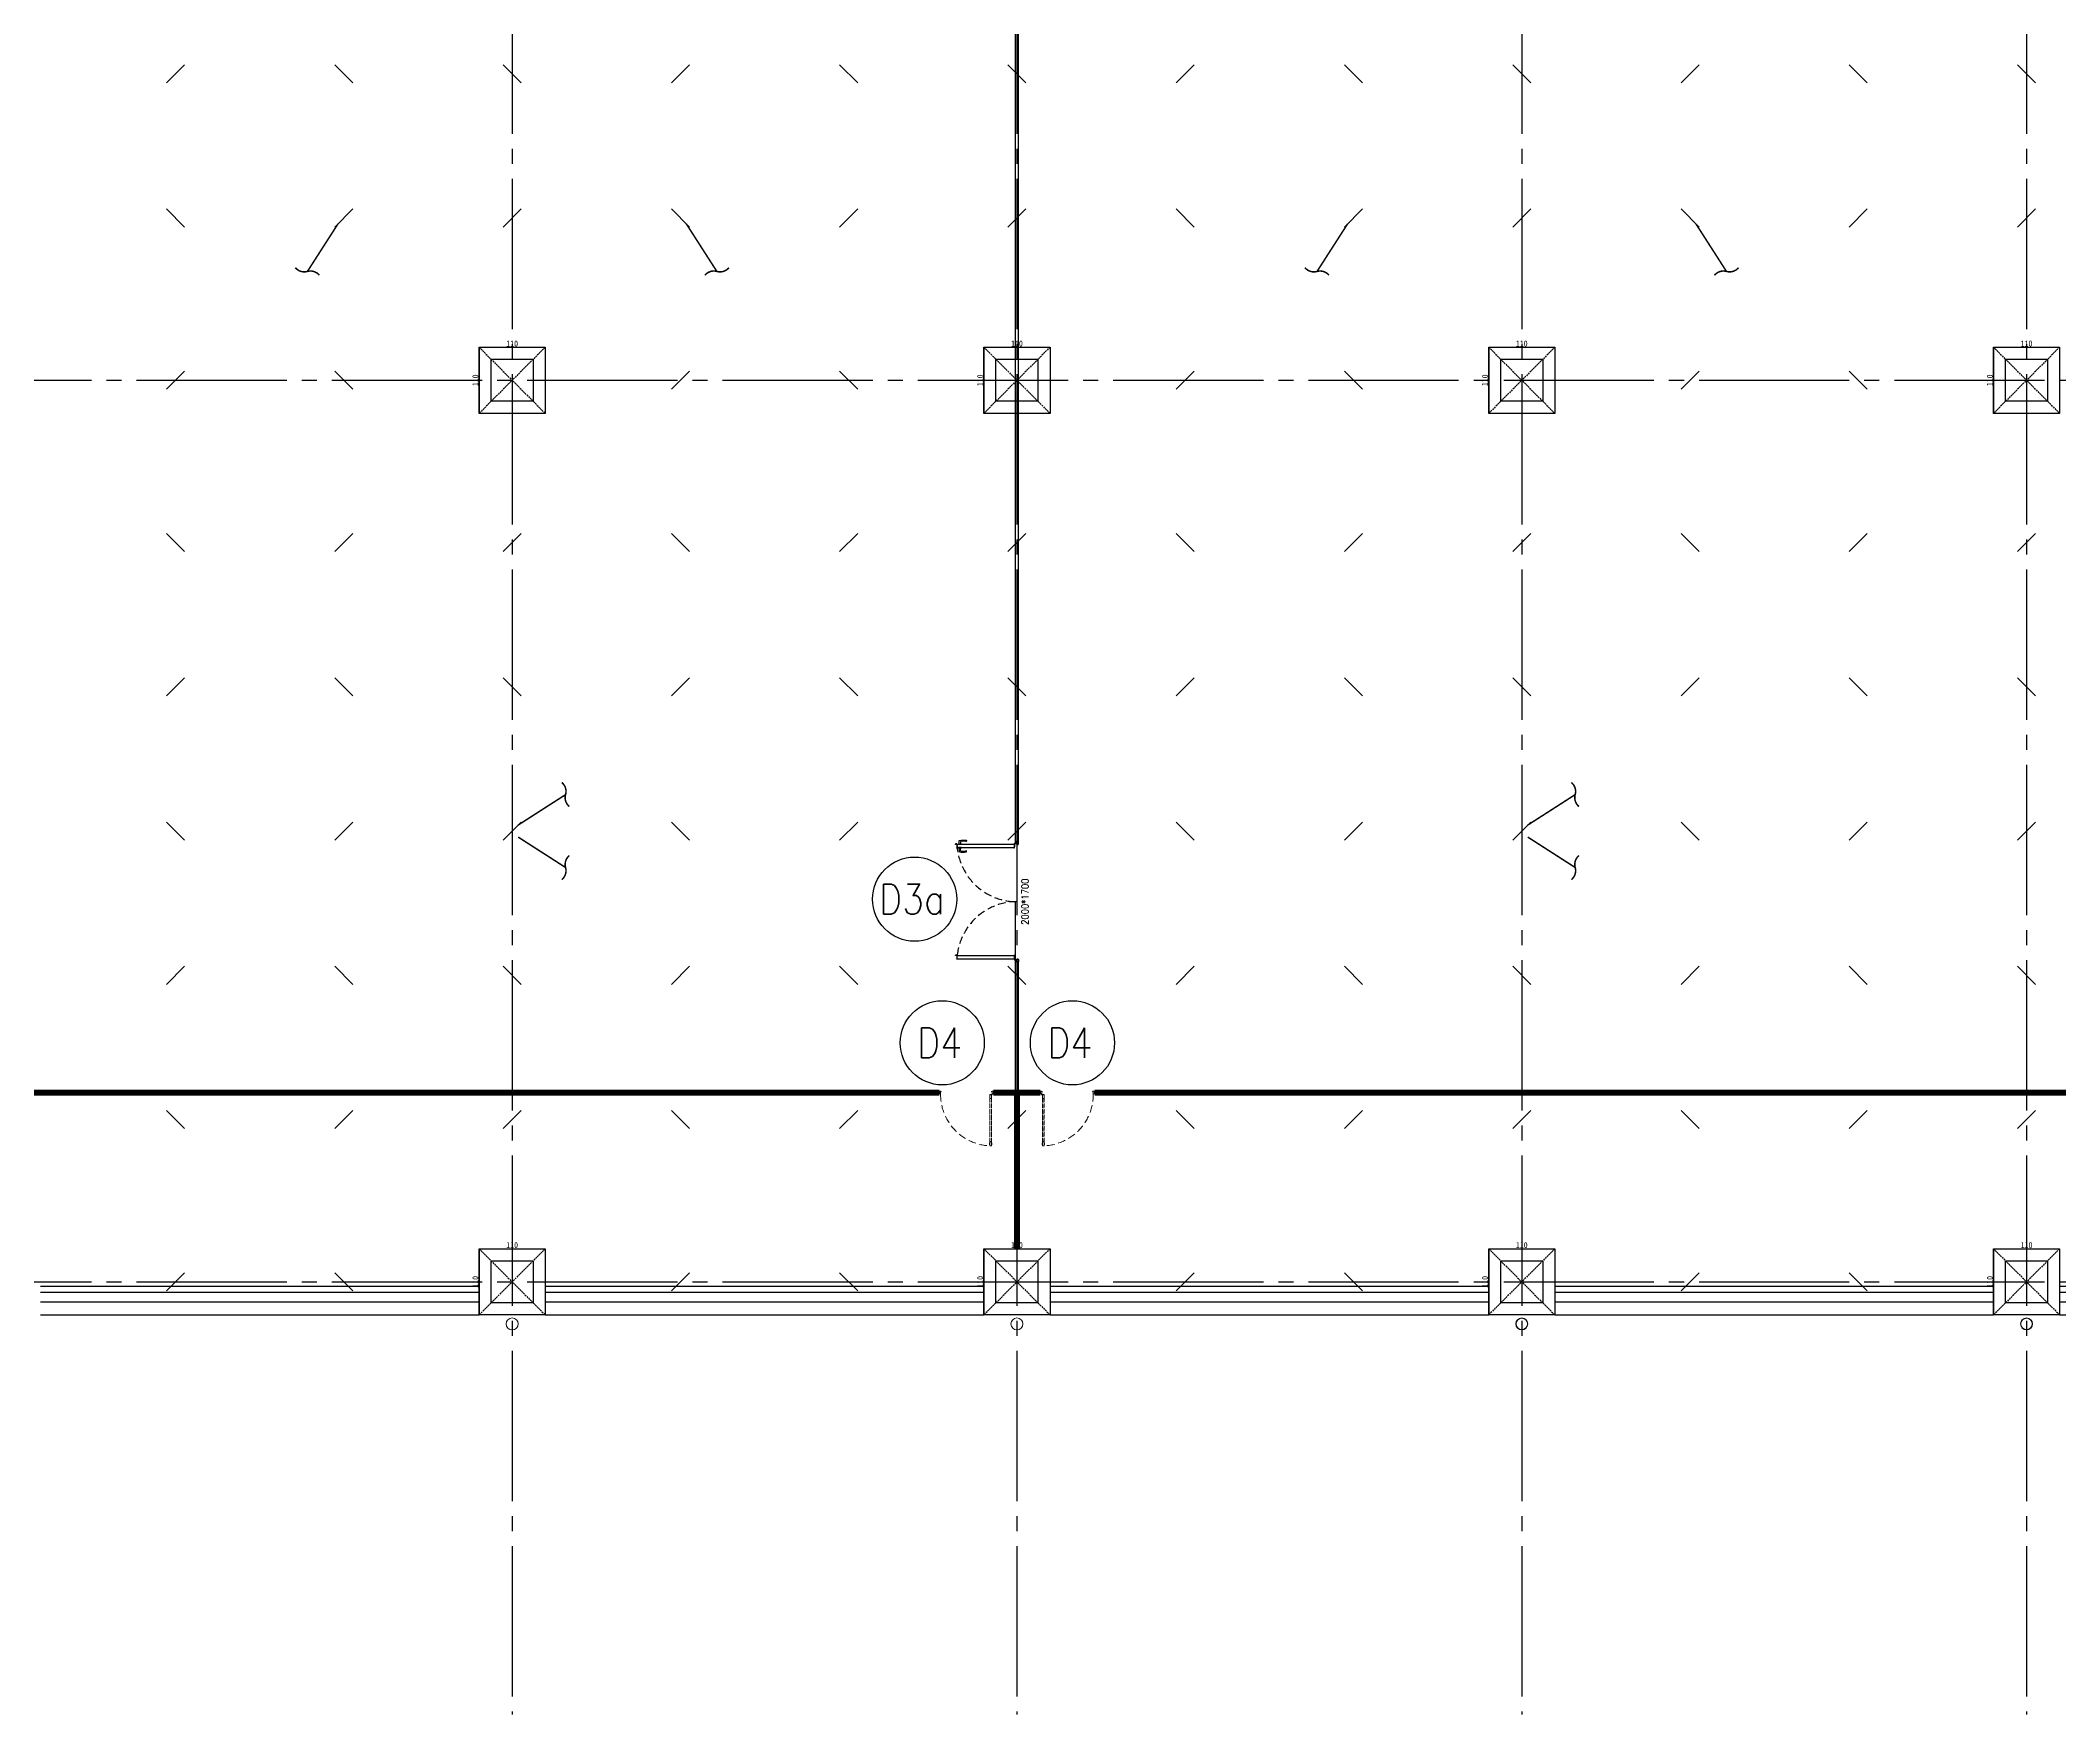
# Model space of a CAD drawing. Header units: millimetres. Extents: x -960 to 39633, y -720 to 12125.
# Drawn here: x 2695 to 6055, y -720 to 2065 of the extents above; entities that cross this region are included whole.
import ezdxf
from ezdxf.enums import TextEntityAlignment as Align

# ---------------------------------------------------------------- set-up
doc = ezdxf.new("R2010")
doc.units = ezdxf.units.MM
doc.header["$LTSCALE"] = 100
for name, pattern in [('188K-SM-03-F05-ARCH-PA-Y2257103$0$DASHED', [19.05, 12.7, -6.35]), ('X-S-FAB-L05$0$COL-CEN-LIN', [3.25, 2.5, -0.25, 0.25, -0.25]), ('X-S-FAB-L05$0$DASHED', [0.75, 0.5, -0.25]), ('X-S-FAB-L05$0$HIDDEN', [0.4, 0.3, -0.1])]:
    doc.linetypes.add(name, pattern=pattern)
for name, color, linetype in [('0-xref', 7, 'Continuous'), ('188K-SM-03-F05-ARCH-PA-Y2257103$0$K-DIivder-3.5', 102, '188K-SM-03-F05-ARCH-PA-Y2257103$0$DASHED'), ('188K-SM-03-F05-ARCH-PA-Y2257103$0$K-Door', 4, 'Continuous'), ('188K-SM-03-F05-ARCH-PA-Y2257103$0$K-TXT', 53, 'Continuous'), ('188K-SM-03-F05-ARCH-PA-Y2257103$0$K-W-P1-3.5-非抗', 200, 'Continuous'), ('188K-SM-03-F05-ARCH-PA-Y2257103$0$K-岩棉 2hr 3.5-非抗', 11, 'Continuous'), ('X-S-FAB-L05$0$1_L05平面圖_1_A-OBJE-MEP', 8, 'Continuous'), ('X-S-FAB-L05$0$BEAM', 8, 'Continuous'), ('X-S-FAB-L05$0$BLOCK', 8, 'Continuous'), ('X-S-FAB-L05$0$BR-D', 8, 'X-S-FAB-L05$0$DASHED'), ('X-S-FAB-L05$0$CCL', 8, 'X-S-FAB-L05$0$COL-CEN-LIN'), ('X-S-FAB-L05$0$COL', 8, 'Continuous'), ('X-S-FAB-L05$0$COL-S', 8, 'Continuous'), ('X-S-FAB-L05$0$S-鋼柱', 8, 'Continuous'), ('X-S-FAB-L05$0$WALL-RC', 8, 'Continuous'), ('X-S-FAB-L05$0$斜撐', 8, 'Continuous')]:
    doc.layers.add(name, color=color, linetype=linetype)
doc.layers.add('188K-SM-03-F05-ARCH-PA-Y2257103$0$K-DOOR-鋼板門', color=150, linetype='188K-SM-03-F05-ARCH-PA-Y2257103$0$DASHED', lineweight=9)
doc.layers.add('X-S-FAB-L05$0$XREF', color=8, linetype='Continuous', lineweight=0)
doc.styles.add('188K-SM-03-F05-ARCH-PA-Y2257103$0$Standard', font='txt.shx', dxfattribs={"bigfont": 'chineset.shx'})
doc.styles.add('X-S-FAB-L05$0$DIM', font='', dxfattribs={"width": 0.8})
doc.styles.get('X-S-FAB-L05$0$DIM').set_extended_font_data('MingLiU')
doc.dimstyles.new('X-S-FAB-L05$0$JJP_005_defpoint', dxfattribs={"dimtxt": 20, "dimasz": 0.5, "dimexe": 0.5, "dimexo": 0.5, "dimgap": 0.5, "dimtad": 1, "dimdsep": 46, "dimtxsty": 'X-S-FAB-L05$0$DIM', "dimblk": 'X-S-FAB-L05$0$_None', "dimcen": 10, "dimclrd": 256, "dimclre": 256, "dimclrt": 256, "dimadec": 0, "dimazin": 0, "dimtfac": 1, "dimtix": 1, "dimtmove": 2, "dimatfit": 3, "dimldrblk": 'X-S-FAB-L05$0$_None', "dimfxl": 0.5, "dimtolj": 1, "dimtzin": 0, "dimarcsym": 0})

# ---------------------------------------------------------------- blocks, each defined once
blk = doc.blocks.new('*D173')
at = {"layer": 'DefPoints', "lineweight": -2, "transparency": 16777216}
blk.add_line((0, 0), (110, 0), dxfattribs=at)
at = {"layer": 'DefPoints', "color": 0, "transparency": 16777216}
for p in [(0, 0), (110, 0), (110, 0)]:
    blk.add_point(p, dxfattribs=at)
at = {"layer": 'DefPoints', "transparency": 16777216, "insert": (55, 6.1), "char_height": 10, "attachment_point": 5, "style": 'X-S-FAB-L05$0$DIM'}
blk.add_mtext('\\A1;110', dxfattribs=at)
blk = doc.blocks.new('X-S-FAB-L05$0$_None')
blk = doc.blocks.new('*D174')
at = {"layer": 'DefPoints', "lineweight": -2, "transparency": 16777216}
blk.add_line((0, 0), (0, -110), dxfattribs=at)
at = {"layer": 'DefPoints', "color": 0, "transparency": 16777216}
for p in [(0, 0), (0, -110), (0, -110)]:
    blk.add_point(p, dxfattribs=at)
at = {"layer": 'DefPoints', "transparency": 16777216, "insert": (-6.1, -55), "char_height": 10, "attachment_point": 5, "rotation": 90, "style": 'X-S-FAB-L05$0$DIM'}
blk.add_mtext('\\A1;110', dxfattribs=at)
blk = doc.blocks.new('X-S-FAB-L05$0$斜撐')
at = {"layer": 'X-S-FAB-L05$0$BR-D', "const_width": 0.5}
blk.add_lwpolyline([(962.11, 215.55, -0.296213), (957.95, 215.19, 0.299957), (953.75, 214.85, 0.006918)], format="xyb", dxfattribs=at)
at = {"layer": 'X-S-FAB-L05$0$BR-D', "linetype": 'ByBlock', "const_width": 0.5}
blk.add_lwpolyline([(964.37, 197.57), (957.95, 215.19)], dxfattribs=at)
blk = doc.blocks.new('X-S-FAB-L05$0$SC1')
at = {"layer": 'DefPoints'}
blk.add_line((27925, 8342.1), (27955, 8312.1), dxfattribs=at)
blk = doc.blocks.new('X-S-FAB-L05$0$VC(C)')
at = {"layer": 'X-S-FAB-L05$0$S-鋼柱', "rotation": 90}
for p in [(11247.1, -25930), (12087.1, -25930), (12927.1, -25930), (13767.1, -25930), (11527.1, -26170), (11807.1, -26170), (12367.1, -26170), (12647.1, -26170), (13207.1, -26170), (13487.1, -26170), (14047.1, -26170), (14327.1, -26170), (11247.1, -26440), (12087.1, -26440), (12927.1, -26440), (13767.1, -26440), (11527.1, -26710), (11807.1, -26710), (12367.1, -26710), (12647.1, -26710), (13207.1, -26710), (13487.1, -26710), (14047.1, -26710), (14327.1, -26710), (11247.1, -26950), (12087.1, -26950), (12927.1, -26950), (13767.1, -26950), (11527.1, -27190), (11807.1, -27190), (12367.1, -27190), (12647.1, -27190), (13207.1, -27190), (13487.1, -27190), (14047.1, -27190), (14327.1, -27190), (11247.1, -27430), (12087.1, -27430), (12927.1, -27430), (13767.1, -27430), (11527.1, -27670), (11807.1, -27670), (12367.1, -27669.9), (12647.1, -27669.9), (13207.1, -27669.9), (13487.1, -27669.9), (14047.1, -27669.9), (14327.1, -27669.9), (11247.1, -27940), (12087.1, -27940), (12927.1, -27940), (13767.1, -27940)]:
    blk.add_blockref('X-S-FAB-L05$0$SC1', p, dxfattribs=at)
at = {"layer": 'X-S-FAB-L05$0$S-鋼柱'}
for p in [(-24740, -6317.1), (-24460, -6317.1), (-23900, -6317.1), (-23620, -6317.1), (-23060, -6317.1), (-22780, -6317.1), (-22220, -6317.1), (-21940, -6317.1), (-25020, -6557.1), (-24180, -6557.1), (-23340, -6557.1), (-22500, -6557.1), (-24740, -6827.1), (-23900, -6827.1), (-23060, -6827.1), (-22220, -6827.1), (-25020, -7097.1), (-24180, -7097.1), (-23340, -7097.1), (-22500, -7097.1), (-24740, -7337.1), (-24460, -7337.1), (-23900, -7337.1), (-23620, -7337.1), (-23060, -7337.1), (-22780, -7337.1), (-22220, -7337.1), (-21940, -7337.1), (-25020, -7577.1), (-24180, -7577.1), (-23340, -7577.1), (-22500, -7577.1), (-24740, -7817.1), (-24460, -7817.1), (-23900, -7817.1), (-23620, -7817.1), (-23060, -7817.1), (-22780, -7817.1), (-22220, -7817.1), (-21940, -7817.1), (-25020, -8057.1), (-24180, -8057.1), (-23340, -8057.1), (-22500, -8057.1), (-24740, -8327.1), (-23900, -8327.1), (-23060, -8327.1), (-22220, -8327.1)]:
    blk.add_blockref('X-S-FAB-L05$0$SC1', p, dxfattribs=at)
at = {"layer": 'X-S-FAB-L05$0$斜撐'}
for p, xscale, yscale, zscale, rotation in [((-1297.2, 3782.6), -5.000000000000004, 5, 5, 167.3146368959792), ((8257.2, 3782.6), 5.000000000000001, 5.000000000000001, 5.000000000000001, 192.6853631040205), ((382.8, 3782.6), -5.000000000000004, 5, 5, 167.3146368959792), ((9937.2, 3782.6), 5.000000000000001, 5.000000000000001, 5.000000000000001, 192.6853631040205), ((1467.4, 5247.2), 5.000000000000002, 5.000000000000002, 5.000000000000002, 282.6853631040207), ((3147.4, 5247.2), 5.000000000000002, 5.000000000000002, 5.000000000000002, 282.6853631040207), ((1467.4, -3747.2), -5, 5, 5, 257.3146368959793), ((3147.4, -3747.2), -5, 5, 5, 257.3146368959793)]:
    blk.add_blockref('X-S-FAB-L05$0$斜撐', p, dxfattribs=dict(at, xscale=xscale, yscale=yscale, zscale=zscale, rotation=rotation))
blk = doc.blocks.new('188K-SM-03-F05-ARCH-PA-Y2257103$0$單開鋼板-900x1700')
at = {"ltscale": 0.005}
for p, q in [((3.5, 81.5), (3.5, 10.4)), ((3.5, 10.4), (3.5, 81.5)), ((3.5, 81.5), (3.5, 81.5)), ((5.9, 10.4), (5.9, 81.5)), ((5.9, 81.5), (6, 81.5)), ((6, 81.5), (6, 10.4)), ((6.1, 86.9), (6.7, 86.9)), ((6.1, 83.5), (6.1, 86.9)), ((6.7, 83.5), (6.1, 83.5)), ((6.7, 86.9), (6.7, 83.5)), ((0, 2), (0, -2)), ((2, 2.3), (0.3, 2.3)), ((2.1, -1), (2.1, 2.2)), ((3.5, 10.4), (3.5, 10.4)), ((6, 10.4), (5.9, 10.4)), ((87.9, -1), (87.9, 2.2)), ((88, 2.3), (89.7, 2.3)), ((90, 2), (90, -2)), ((0.3, -2.3), (2, -2.3)), ((2, -2.3), (3.1, -1.6)), ((2.6, -1), (2.1, -1)), ((2.5, -1.2), (2.5, -1.1)), ((2.5, -1.1), (2.6, -1.1)), ((3, -1.2), (2.5, -1.2)), ((3.1, -1), (2.9, -1)), ((2.9, -1.1), (3, -1.1)), ((3, -1.1), (3, -1.2)), ((3.1, -1.4), (3.1, -1.1)), ((86.9, -1), (87.1, -1)), ((86.9, -1.4), (86.9, -1.1)), ((88, -2.3), (86.9, -1.6)), ((87, -1.1), (87, -1.2)), ((87.1, -1.1), (87, -1.1)), ((87, -1.2), (87.5, -1.2)), ((87.4, -1), (87.9, -1)), ((87.5, -1.1), (87.4, -1.1)), ((87.5, -1.2), (87.5, -1.1)), ((89.7, -2.3), (88, -2.3))]:
    blk.add_line(p, q, dxfattribs=at)
for points in [[(3.3, 83.5), (3.3, 86.9), (2.8, 86.9), (2.8, 83.5)], [(6.1, 81.7), (6.1, 88.7), (3.3, 88.7), (3.3, 81.7)], [(2.3, -0.4), (2.3, 2.9), (2.1, 2.9), (2.1, -0.4)], [(5.9, 3.6), (2.8, 3.6), (2.8, 3.4), (5.9, 3.4)], [(6.1, 3.2), (6.1, 10.1), (3.3, 10.1), (3.3, 3.2)]]:
    blk.add_lwpolyline(points, close=True, dxfattribs=at)
for points in [[(3.4, 81.7), (3.4, 80.9, 0.158507), (3.4, 80.9), (3.4, 80.8, 0.72636), (3.5, 80.8), (3.5, 80.9, 0.414214), (3.5, 80.9, -0.414214), (3.4, 80.9), (3.4, 81.4, -0.414214), (3.5, 81.5), (3.8, 81.5, 0.414214), (3.8, 81.5), (3.8, 81.5, 0.414214), (3.8, 81.5), (3.5, 81.5, -0.414214), (3.4, 81.5), (3.4, 81.7, -0.414214), (3.5, 81.7), (4.7, 81.7), (4.7, 81.7), (4.7, 81.7), (6, 81.7, -0.414214), (6, 81.7), (6, 81.5, -0.414214), (6, 81.5), (5.7, 81.5, 0.414214), (5.7, 81.5), (5.7, 81.5, 0.414214), (5.7, 81.5), (6, 81.5, -0.414214), (6, 81.4), (6, 80.9, -0.414214), (6, 80.9), (6, 80.9, 0.414214), (6, 80.9), (6, 80.8, 0.72636), (6, 80.8), (6.1, 80.9, 0.158507), (6.1, 80.9), (6.1, 81.7, 0.414214), (6.1, 81.8), (3.4, 81.8, 0.414214)], [(4.7, 10.1), (4.7, 10.1), (3.5, 10.1, -0.414214), (3.4, 10.2), (3.4, 10.3, -0.414214), (3.5, 10.3), (3.8, 10.3, 0.414214), (3.8, 10.3), (3.8, 10.3, 0.414214), (3.8, 10.4), (3.5, 10.4, -0.414214), (3.4, 10.4), (3.4, 10.9, -0.414214), (3.5, 10.9), (3.5, 10.9, 0.414214), (3.5, 10.9), (3.5, 11, 0.72636), (3.4, 11), (3.4, 10.9, 0.158507), (3.4, 10.9), (3.4, 10.1, 0.414214), (3.4, 10.1), (6, 10.1, 0.414214), (6.1, 10.1), (6.1, 10.9, 0.158507), (6.1, 10.9), (6, 11, 0.72636), (6, 11), (6, 10.9, 0.414214), (6, 10.9, -0.414214), (6, 10.9), (6, 10.4, -0.414214), (6, 10.4), (5.7, 10.4, 0.414214), (5.7, 10.3), (5.7, 10.3, 0.414214), (5.7, 10.3), (6, 10.3, -0.414214), (6, 10.3), (6, 10.2, -0.414214), (6, 10.1), (4.7, 10.1)]]:
    blk.add_lwpolyline(points, format="xyb", close=True, dxfattribs=at)
at = {"linetype": '188K-SM-03-F05-ARCH-PA-Y2257103$0$DASHED', "ltscale": 0.01}
blk.add_arc((2.4, 3.3), 85.5, 359.2774, 87.5065, dxfattribs=at)
at = {"ltscale": 0.005}
for centre, major_axis, start_param, end_param in [((0.3, 2), (0.246, -0.246), 2.356194, 3.926991), ((2, 2.2), (0.0738, -0.0738), 7.068583, 8.63938), ((88, 2.2), (-0.0738, -0.0738), -2.356194, -0.785398), ((89.7, 2), (-0.246, -0.246), 2.356194, 3.926991), ((0.3, -2), (-0.246, -0.246), 5.497787, 7.068583), ((2.6, -1.1), (-0.0246, -0.0246), 0.785398, 3.926991), ((2.9, -1.1), (-0.0246, -0.0246), 3.926991, 7.068583), ((3.1, -1.1), (0.0246, -0.0246), 7.068583, 8.63938), ((2.9, -1.4), (0.148, -0.148), 6.162283, 7.068583), ((86.9, -1.1), (-0.0246, -0.0246), -2.356194, -0.785398), ((87.1, -1.4), (-0.148, -0.148), -0.785398, 0.120903), ((87.1, -1.1), (0.0246, -0.0246), -0.785398, 2.356194), ((87.4, -1.1), (0.0246, -0.0246), 2.356194, 5.497787), ((89.7, -2), (0.246, -0.246), -0.785398, 0.785398)]:
    blk.add_ellipse(centre, major_axis=major_axis, ratio=1, start_param=start_param, end_param=end_param, dxfattribs=at)
at = {"ltscale": 0.005, "extrusion": (0, 0, -1)}
blk.add_ellipse((2.4, 3.3), major_axis=(-0.344, 0.344), ratio=1, start_param=5.497787, end_param=11.780972, dxfattribs=at)
blk = doc.blocks.new('188K-SM-03-F05-ARCH-PA-Y2257103$0$雙開門-2000×1700')
for p, q in [((185.2, 96.2), (183.8, 96.1)), ((189.2, 96.2), (185.2, 96.2)), ((185.2, 94), (189.2, 94)), ((189.2, 97.5), (189.2, 92.6)), ((190, 97.5), (189.2, 97.5)), ((189.2, 92.6), (190, 92.6)), ((190, 92.6), (190, 97.5)), ((1.8, 2.5), (0, 2.5)), ((0, -2.5), (0, 2.5)), ((198.2, 2.5), (200, 2.5)), ((200, -2.5), (200, 2.5)), ((1.8, -2.5), (0, -2.5)), ((198.2, -2.5), (200, -2.5))]:
    blk.add_line(p, q)
for points in [[(10.9, 100.1), (10.9, 102), (10.9, 100.1), (4.3, 100.1), (4.3, 100), (4.7, 100), (4.7, 98.9, 0.414214), (4.8, 98.8), (5, 98.8), (5, 98.9), (4.9, 98.9), (4.9, 99.9), (5, 99.9), (5, 4.1), (4.9, 4.1), (4.9, 5.1), (5, 5.1), (5, 5.2), (4.8, 5.2, 0.414214), (4.7, 5.1), (4.7, 4, 0.414214), (4.8, 3.8), (10.2, 3.8, 0.414214), (10.3, 4), (10.3, 5.1, 0.414214), (10.2, 5.2), (10, 5.2), (10, 5.1), (10.1, 5.1), (10.1, 4.1), (10, 4.1), (10, 99.9), (10.1, 99.9), (10.1, 98.9), (10, 98.9), (10, 98.8), (10.2, 98.8, 0.414214), (10.3, 98.9), (10.3, 99.9), (11.1, 99.9, 0.414214), (11.1, 100), (11.1, 102.1, 0.414214), (11.1, 102.2), (10.3, 102.2), (10.3, 102), (10.9, 102)], [(195.9, 100.1), (195.9, 102), (195.9, 100.1), (189.3, 100.1), (189.3, 100), (189.7, 100), (189.7, 98.9, 0.414214), (189.8, 98.8), (190, 98.8), (190, 98.9), (189.9, 98.9), (189.9, 99.9), (190, 99.9), (190, 4.1), (189.9, 4.1), (189.9, 5.1), (190, 5.1), (190, 5.2), (189.8, 5.2, 0.414214), (189.7, 5.1), (189.7, 4, 0.414214), (189.8, 3.8), (195.2, 3.8, 0.414214), (195.3, 4), (195.3, 5.1, 0.414214), (195.2, 5.2), (195, 5.2), (195, 5.1), (195.1, 5.1), (195.1, 4.1), (195, 4.1), (195, 99.9), (195.1, 99.9), (195.1, 98.9), (195, 98.9), (195, 98.8), (195.2, 98.8, 0.414214), (195.3, 98.9), (195.3, 99.9), (196.1, 99.9, 0.414214), (196.1, 100), (196.1, 102.1, 0.414214), (196.1, 102.2), (195.3, 102.2), (195.3, 102), (195.9, 102)], [(195.8, 96.2), (199.8, 96.2), (201.2, 96.1, -0.327495), (202, 95.4, -0.089847), (202.2, 84.7, -1.144881), (200.3, 85.1, 0.137079), (200.3, 93.5, 0.349357), (199.8, 94), (195.8, 94)], [(4.7, -0.6, 0.306748), (4.5, -0.2), (4.1, -0.2, 0.306748), (3.9, -0.6), (4, -0.6, -0.414214), (4.1, -0.7), (4.1, -0.7), (4, -0.7), (4, -1.5), (4.6, -1.5), (4.6, -0.7), (4.5, -0.7), (4.5, -0.7, -0.414214), (4.6, -0.6), (4.7, -0.6), (4.8, -0.6, -0.414214), (5, -0.8), (5, -1.5, -0.320245), (4.7, -1.9), (3, -2.5), (0.6, -2.5, -0.414214), (0, -1.9), (0, 1.9, -0.414214), (0.6, 2.5), (3, 2.5), (3, 0), (3, 0, 0.414214), (3.7, -0.6), (3.9, -0.6)], [(195.3, -0.6, -0.306748), (195.5, -0.2), (195.9, -0.2, -0.306748), (196.1, -0.6), (196, -0.6, 0.414214), (195.9, -0.7), (195.9, -0.7), (196, -0.7), (196, -1.5), (195.4, -1.5), (195.4, -0.7), (195.5, -0.7), (195.5, -0.7, 0.414214), (195.4, -0.6), (195.3, -0.6), (195.2, -0.6, 0.414214), (195, -0.8), (195, -1.5, 0.320245), (195.3, -1.9), (197, -2.5), (199.4, -2.5, 0.414214), (200, -1.9), (200, 1.9, 0.414214), (199.4, 2.5), (197, 2.5), (197, 0), (197, 0, -0.414214), (196.3, -0.6), (196.1, -0.6)]]:
    blk.add_lwpolyline(points, format="xyb")
blk.add_lwpolyline([(195, 92.6), (195, 97.5), (195.8, 97.5), (195.8, 92.6)], close=True)
at = {"ltscale": 500}
for points in [[(3.3, 1), (3.3, 3.1), (3, 3.1), (3, 1)], [(8.5, 3.8), (4, 3.8), (4, 4.1), (8.5, 4.1)], [(191.5, 3.8), (196, 3.8), (196, 4.1), (191.5, 4.1)], [(196.7, 1), (196.7, 3.1), (197, 3.1), (197, 1)]]:
    blk.add_lwpolyline(points, close=True, dxfattribs=at)
at = {"linetype": '188K-SM-03-F05-ARCH-PA-Y2257103$0$DASHED', "ltscale": 0.01}
for centre, start, end in [((0, 0), 0, 87.2908), ((200, 0), 92.7092, 180)]:
    blk.add_arc(centre, 100, start, end, dxfattribs=at)
for centre, major_axis, start_param, end_param in [((212.5, 89.5), (-21.3, 21.3), 0.585307, 0.943734), ((183.8, 84.8), (-0.707, 0.707), 0.872811, 4.284184), ((183.9, 95.2), (0.624, 0.624), 0.866962, 2.13291), ((199.6, 89.3), (-10.9, 10.9), 0.51383, 1.058752), ((185.3, 93.4), (-0.417, 0.417), -0.669314, 0.675093)]:
    blk.add_ellipse(centre, major_axis=major_axis, ratio=1, start_param=start_param, end_param=end_param)
at = {"ltscale": 500, "extrusion": (0, 0, -1)}
blk.add_ellipse((3.5, 3.6), major_axis=(0.495, 0.495), ratio=1, start_param=3.926991, end_param=10.210176, dxfattribs=at)
at = {"ltscale": 500}
blk.add_ellipse((196.5, 3.6), major_axis=(-0.495, 0.495), ratio=1, start_param=3.926991, end_param=10.210176, dxfattribs=at)
at = {"color": 8, "style": '188K-SM-03-F05-ARCH-PA-Y2257103$0$Standard', "width": 0.85}
blk.add_text('2000*1700', height=12, dxfattribs=at).set_placement((100, -13.5), align=Align.MIDDLE_CENTER)
blk = doc.blocks.new('188K-SM-03-F05-ARCH-PA-Y2257103')
at = {"layer": '188K-SM-03-F05-ARCH-PA-Y2257103$0$K-DIivder-3.5', "linetype": 'ByBlock', "ltscale": 2, "const_width": 10, "elevation": 0}
for points in [[(4190.9, 315), (1870, 315)], [(4359.1, 315), (4280.9, 315)], [(7530, 315), (4449.1, 315)]]:
    blk.add_lwpolyline(points, dxfattribs=at)
at = {"layer": '188K-SM-03-F05-ARCH-PA-Y2257103$0$K-DIivder-3.5', "linetype": 'ByBlock', "ltscale": 2, "const_width": 10}
blk.add_lwpolyline([(4320, 313), (4320, 55)], dxfattribs=at)
at = {"layer": '188K-SM-03-F05-ARCH-PA-Y2257103$0$K-TXT'}
for centre in [(4149.7, 636.7, 0), (4195.7, 397.7), (4412.4, 397.7)]:
    blk.add_circle(centre, 70, dxfattribs=at)
at = {"layer": '188K-SM-03-F05-ARCH-PA-Y2257103$0$K-W-P1-3.5-非抗'}
for p, q in [((4317.5, 732.5), (4317.5, 8265)), ((4322.5, 732.5), (4322.5, 8265)), ((4317.5, 315), (4317.5, 632.5)), ((4322.5, 315), (4322.5, 532.5))]:
    blk.add_line(p, q, dxfattribs=at)
at = {"layer": '188K-SM-03-F05-ARCH-PA-Y2257103$0$K-岩棉 2hr 3.5-非抗'}
for p, q in [((3425, -7.5, 0), (2695, -7.5, 0)), ((3425, -17.5, 0), (2695, -17.5, 0)), ((4265, -7.5, 0), (3535, -7.5, 0)), ((4265, -17.5, 0), (3535, -17.5, 0)), ((5105, -7.5, 0), (4375, -7.5, 0)), ((5105, -17.5, 0), (4375, -17.5, 0)), ((5945, -7.5, 0), (5215, -7.5, 0)), ((5945, -17.5, 0), (5215, -17.5, 0)), ((6785, -7.5, 0), (6055, -7.5, 0)), ((6785, -17.5, 0), (6055, -17.5, 0))]:
    blk.add_line(p, q, dxfattribs=at)
at = {"layer": '188K-SM-03-F05-ARCH-PA-Y2257103$0$K-Door', "rotation": 89.99999999999999}
blk.add_blockref('188K-SM-03-F05-ARCH-PA-Y2257103$0$雙開門-2000×1700', (4320, 532.5), dxfattribs=at)
at = {"layer": '188K-SM-03-F05-ARCH-PA-Y2257103$0$K-DOOR-鋼板門', "rotation": 180}
blk.add_blockref('188K-SM-03-F05-ARCH-PA-Y2257103$0$單開鋼板-900x1700', (4280.9, 315), dxfattribs=at)
at = {"layer": '188K-SM-03-F05-ARCH-PA-Y2257103$0$K-DOOR-鋼板門', "xscale": -1, "rotation": 180}
blk.add_blockref('188K-SM-03-F05-ARCH-PA-Y2257103$0$單開鋼板-900x1700', (4359.1, 315), dxfattribs=at)
at = {"layer": '188K-SM-03-F05-ARCH-PA-Y2257103$0$K-TXT', "style": '188K-SM-03-F05-ARCH-PA-Y2257103$0$Standard', "width": 0.85}
for s, p in [('D3a', (4145.3, 636.7, 0)), ('D4', (4191.3, 397.7)), ('D4', (4408, 397.7))]:
    blk.add_text(s, height=50, dxfattribs=at).set_placement(p, align=Align.MIDDLE)
blk = doc.blocks.new('*U58')
at = {"layer": 'DefPoints', "linetype": 'X-S-FAB-L05$0$HIDDEN', "ltscale": 0.1}
for p, q in [((110, 0), (0, -110)), ((0, 0), (110, -110))]:
    blk.add_line(p, q, dxfattribs=at)
at = {"layer": 'X-S-FAB-L05$0$COL', "ltscale": 0.1}
blk.add_lwpolyline([(0, 0), (110, 0), (110, -110), (0, -110)], close=True, dxfattribs=at)
at = {"layer": 'DefPoints'}
dim = blk.add_linear_dim(base=(0, -110), p1=(0, 0), p2=(0, -110), angle=90, dimstyle='X-S-FAB-L05$0$JJP_005_defpoint', override={"dimtxt": 10}, dxfattribs=at)
dim.commit()
dim.dimension.update_dxf_attribs({"geometry": '*D174', "text_midpoint": (-6.067, -55)})
dim = blk.add_linear_dim(base=(110, 0), p1=(0, 0), p2=(110, 0), dimstyle='X-S-FAB-L05$0$JJP_005_defpoint', override={"dimtxt": 10}, dxfattribs=at)
dim.commit()
dim.dimension.update_dxf_attribs({"geometry": '*D173', "text_midpoint": (55, 6.067)})
blk = doc.blocks.new('X-S-FAB-L05$0$FAB2-L05')
at = {"layer": 'X-S-FAB-L05$0$CCL'}
for p, q in [((-22680, 11005), (-22680, 0)), ((-21840, 11005), (-21840, 0)), ((-21000, 11005), (-21000, 0)), ((-20160, 11005), (-20160, 0)), ((-26880, 2220), (1210, 2220)), ((-26880, 720), (1210, 720))]:
    blk.add_line(p, q, dxfattribs=at)
at = {"layer": 'X-S-FAB-L05$0$COL-S'}
for points in [[(-22715, 2255), (-22645, 2255), (-22645, 2185), (-22715, 2185)], [(-21875, 2255), (-21805, 2255), (-21805, 2185), (-21875, 2185)], [(-21035, 2255), (-20965, 2255), (-20965, 2185), (-21035, 2185)], [(-20195, 2255), (-20125, 2255), (-20125, 2185), (-20195, 2185)], [(-22715, 755), (-22645, 755), (-22645, 685), (-22715, 685)], [(-21875, 755), (-21805, 755), (-21805, 685), (-21875, 685)], [(-21035, 755), (-20965, 755), (-20965, 685), (-21035, 685)], [(-20195, 755), (-20125, 755), (-20125, 685), (-20195, 685)]]:
    blk.add_lwpolyline(points, close=True, dxfattribs=at)
at = {"layer": 'X-S-FAB-L05$0$BEAM'}
for p in [(-22735, 2275), (-21895, 2275), (-21055, 2275), (-20215, 2275), (-22735, 775), (-21895, 775), (-21055, 775), (-20215, 775)]:
    blk.add_blockref('*U58', p, dxfattribs=at)
blk = doc.blocks.new('X-S-FAB-L05')
at = {"layer": 'X-S-FAB-L05$0$1_L05平面圖_1_A-OBJE-MEP', "color": 8, "lineweight": 0, "ltscale": 10, "flags": 128}
for points in [[(5169.5, -70, 1), (5150.5, -70, 1)], [(6009.5, -70, 1), (5990.5, -70, 1)]]:
    blk.add_lwpolyline(points, format="xyb", close=True, dxfattribs=at)
at = {"layer": 'X-S-FAB-L05$0$1_L05平面圖_1_A-OBJE-MEP', "color": 8, "lineweight": 0, "ltscale": 10}
for centre in [(3480, -70), (4320, -70), (5160, -70), (6000, -70)]:
    blk.add_circle(centre, 10, dxfattribs=at)
at = {"layer": 'X-S-FAB-L05$0$COL-S'}
for points in [[(3445, 1535), (3515, 1535), (3515, 1465), (3445, 1465)], [(4285, 1535), (4355, 1535), (4355, 1465), (4285, 1465)], [(5125, 1535), (5195, 1535), (5195, 1465), (5125, 1465)], [(5965, 1535), (6035, 1535), (6035, 1465), (5965, 1465)], [(3445, 35), (3515, 35), (3515, -35), (3445, -35)], [(4285, 35), (4355, 35), (4355, -35), (4285, -35)], [(5125, 35), (5195, 35), (5195, -35), (5125, -35)], [(5965, 35), (6035, 35), (6035, -35), (5965, -35)]]:
    blk.add_lwpolyline(points, close=True, dxfattribs=at)
at = {"layer": 'X-S-FAB-L05$0$WALL-RC'}
for p, q in [((2695, -33), (3425, -33)), ((3535, -33), (4265, -33)), ((4375, -33), (5105, -33)), ((5215, -33), (5945, -33)), ((6055, -33), (6785, -33)), ((2695, -55), (3425, -55)), ((3535, -55), (4265, -55)), ((4375, -55), (5105, -55)), ((5215, -55), (5945, -55)), ((6055, -55), (6785, -55))]:
    blk.add_line(p, q, dxfattribs=at)
at = {"layer": 'X-S-FAB-L05$0$BEAM'}
for p in [(3425, 1555), (4265, 1555), (5105, 1555), (5945, 1555), (3425, 55), (4265, 55), (5105, 55), (5945, 55)]:
    blk.add_blockref('*U58', p, dxfattribs=at)
at = {"layer": 'X-S-FAB-L05$0$BLOCK'}
blk.add_blockref('X-S-FAB-L05$0$FAB2-L05', (26160, -720), dxfattribs=at)
at = {"layer": 'X-S-FAB-L05$0$XREF'}
blk.add_blockref('X-S-FAB-L05$0$VC(C)', (0, 0), dxfattribs=at)

msp = doc.modelspace()

# ---------------------------------------------------------------- block references
msp.add_blockref('188K-SM-03-F05-ARCH-PA-Y2257103', (0, 0))
at = {"layer": '0-xref'}
msp.add_blockref('X-S-FAB-L05', (0, 0), dxfattribs=at)

doc.saveas('drawing.dxf')
